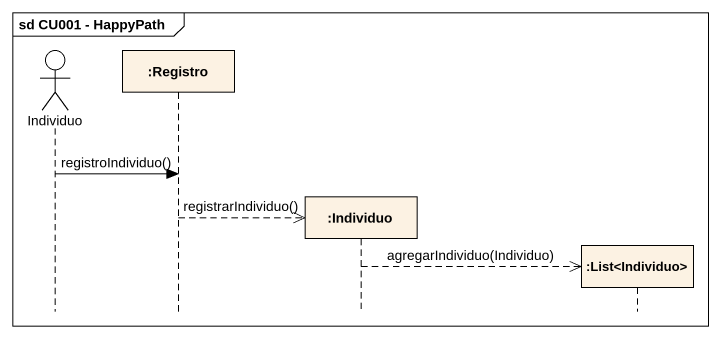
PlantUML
@startuml
mainframe sd CU001 - HappyPath
hide footbox
actor Individuo
participant ":Registro" as Registro
participant ":Individuo" as Individuo_2
participant ":List<Individuo>" as List_Individuo

Individuo -> Registro : registroIndividuo()
Registro -->> Individuo_2 ** : registrarIndividuo()
Individuo_2 -->> List_Individuo ** : agregarIndividuo(Individuo)
@enduml
